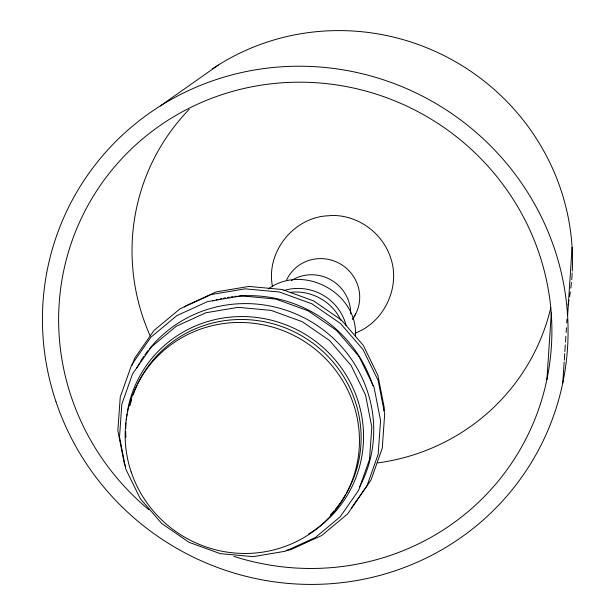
<?xml version="1.0" encoding="UTF-8"?>
<svg xmlns="http://www.w3.org/2000/svg" width="615" height="615" viewBox="0 0 615 615"><rect width="100%" height="100%" fill="white"/><g stroke="black" fill="none" stroke-linecap="round" stroke-linejoin="round"><path stroke-width="0.92" d="M546.904 379.478L551.332 312.758M562.763 383.03L564.155 362.058M564.286 360.152L564.724 353.479M564.854 351.572L565.293 344.907M565.485 342.048L565.862 336.328M566.115 332.515L566.43 327.749M566.746 322.983L566.999 319.17M567.314 314.403L567.568 310.59M567.599 315.687L572.088 247.322M355.455 336.774C358.53 293.124 303.541 263.258 268.301 288.927M369.5 459.451L371.821 427.102L365.556 395.061L351.127 365.525L329.525 340.495L302.211 321.683L271.054 310.375L238.174 307.339L205.81 312.774L176.174 326.319L151.282 347.045M384.06 410.858L384.229 407.707L377.879 375.265L363.273 345.353L341.387 320.008L313.727 300.958L282.177 289.504L248.883 286.429L216.111 291.933L186.099 305.647L184.331 307.008M132.148 365.333L134.654 358.245L153.958 330.524L180.003 308.838L211.268 294.524L245.07 288.842L279.418 292.017L311.959 303.833L340.495 323.482L363.065 349.62L378.133 380.477L384.683 413.949L382.269 448.127L371.014 480L351.426 507.99M369.384 459.82L358.63 490.301L340.164 516.823L315.257 537.564L285.322 551.232L253.003 556.66L220.17 553.623L189.051 542.33L161.776 523.542L140.197 498.55L125.783 469.045L119.525 437.05L121.801 404.339L132.563 373.858L151.029 347.337M352.526 319.577L355.685 313.919M160.354 105.911L218.287 65.075M354.878 333.215C384.021 322.529 400.772 287.397 390.694 257.946C382.476 232.716 357.63 214.643 330.962 215.496L329.379 215.727C293.939 216.495 265.442 252.135 272.53 286.744M241.38 295.877L207.678 301.542L176.812 315.649L150.89 337.235L131.672 364.833L120.263 396.898L117.842 430.592L124.368 463.964L125.729 466.77M290.172 292.409C310.575 289.611 332.431 301.481 340.841 320.361M286.083 550.463L290.764 549.672L321.63 535.565L347.56 513.979L366.947 486.027L378.148 454.301L380.57 420.606L374.043 387.242L359.022 356.477M241.587 295.892L275.735 299.051L308.1 310.798L336.466 330.332L358.914 356.323M550.786 307.831A213.49 207.77 29.2 0 1 377.864 462.895M150.183 335.905A213.49 207.77 29.2 0 1 189.289 109.278M127.244 412.35A119.679 116.473 29.2 0 1 309.998 337.374A119.679 116.473 29.2 0 1 308.584 534.081M125.875 437.211A119.679 116.473 29.2 0 1 125.714 431.484M125.737 428.601A119.679 116.473 29.2 0 1 126.006 422.828M126.252 419.953A119.679 116.473 29.2 0 1 126.951 414.241M148.876 509.727A248.206 241.549 29.2 0 1 188.867 108.355A248.206 241.549 29.2 0 1 550.686 306.923A248.206 241.549 29.2 0 1 233.877 556.375M345.63 494.698A117.896 114.736 29.2 0 1 335.344 509.328M334.137 510.765A117.896 114.736 29.2 0 1 330.386 514.916M130.011 405.616A117.896 114.736 29.2 0 1 131.748 399.266M133.232 394.784A117.896 114.736 29.2 0 1 137.13 385.182M137.921 383.491A117.896 114.736 29.2 0 1 297.176 333.322A117.896 114.736 29.2 0 1 346.568 493.069M353.909 317.002A38.476 37.446 29.2 0 1 352.902 318.485M286.498 280.279A38.476 37.446 29.2 0 1 338.565 262.982A38.476 37.446 29.2 0 1 354.84 315.48M291.372 280.532A38.476 37.446 29.2 0 1 330.747 279.771A38.476 37.446 29.2 0 1 350.688 313.727M283.876 290.541A48.723 47.416 29.2 0 1 346.145 325.527M136.453 368.631A126.275 122.885 29.2 0 1 139.667 362.873M140.651 361.251A126.275 122.885 29.2 0 1 143.756 356.469M144.848 354.909A126.275 122.885 29.2 0 1 148.253 350.335M149.437 348.843A126.275 122.885 29.2 0 1 316.102 324.797A126.275 122.885 29.2 0 1 359.652 486.773M212.613 300.92A127.743 124.315 29.2 0 1 214.404 300.397M216.219 299.905A127.743 124.315 29.2 0 1 218.041 299.436M219.878 298.99A127.743 124.315 29.2 0 1 221.723 298.575M223.576 298.183A127.743 124.315 29.2 0 1 225.444 297.814M227.312 297.483A127.743 124.315 29.2 0 1 229.187 297.176M231.071 296.891A127.743 124.315 29.2 0 1 232.954 296.645M234.838 296.415A127.743 124.315 29.2 0 1 236.721 296.222M238.612 296.053A127.743 124.315 29.2 0 1 372.898 385.69M212.667 68.726A229.779 223.622 29.2 0 1 453.847 60.816A229.779 223.622 29.2 0 1 572.273 271.038M572.173 272.945A229.779 223.622 29.2 0 1 571.712 279.61M571.45 282.454A229.779 223.622 29.2 0 1 570.82 288.135M570.32 291.902A229.779 223.622 29.2 0 1 569.605 296.576M568.96 300.297A229.779 223.622 29.2 0 1 568.076 304.909M131.179 471.982A117.896 114.736 29.2 0 0 329.994 516.538A117.896 114.736 29.2 0 0 265.749 325.366A117.896 114.736 29.2 0 0 131.179 471.982M55.957 401.649A264.496 257.401 29.2 0 0 501.971 501.594A264.496 257.401 29.2 0 0 357.845 72.724A264.496 257.401 29.2 0 0 55.957 401.649"/></g></svg>
